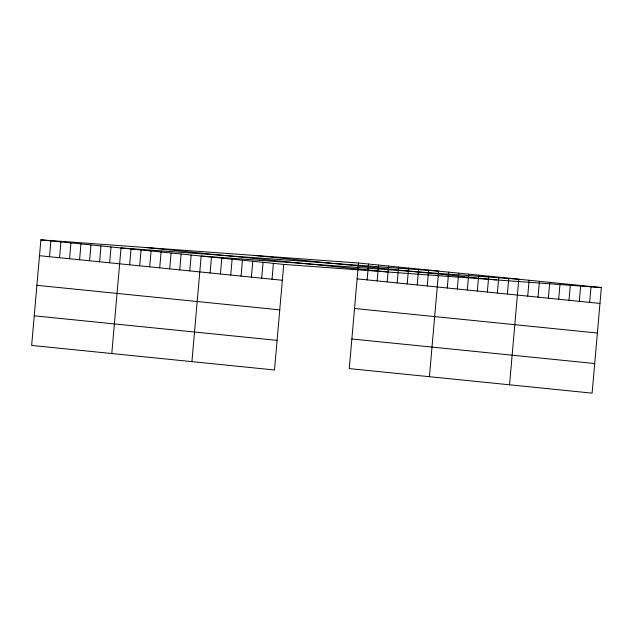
<?xml version="1.0" encoding="UTF-8"?>
<svg xmlns="http://www.w3.org/2000/svg" width="633" height="633" viewBox="0 0 633 633"><rect width="100%" height="100%" fill="white"/><g stroke="black" fill="none" stroke-linecap="round" stroke-linejoin="round"><path stroke-width="0.95" d="M358.507 263.019L40.884 239.86L31.65 345.428L274.493 369.981L283.734 264.404L601.35 287.572L592.116 393.14L349.266 368.596L358.507 263.019L601.35 287.572M49.516 256.721L50.901 240.872M59.534 257.734L60.918 241.885M69.551 258.747L70.936 242.898M79.568 259.759L80.953 243.911M89.585 260.772L90.97 244.924M99.603 261.785L100.987 245.936M109.62 262.798L111.004 246.941M111.788 353.531L121.022 247.954L438.645 271.122L429.411 376.698M129.654 264.823L131.039 248.967M139.671 265.836L141.056 249.98M149.689 266.849L151.073 250.992M159.706 267.862L161.091 252.005M169.723 268.875L171.108 253.018M179.74 269.887L181.125 254.031M189.758 270.9L191.15 255.044M191.926 361.633L201.167 256.056L518.783 279.224L509.549 384.801M210.101 272.958L211.485 257.101M220.419 273.994L221.803 258.145M230.736 275.038L232.129 259.19M241.062 276.083L242.447 260.234M251.38 277.127L252.765 261.279M261.706 278.172L263.091 262.315M272.024 279.216L273.409 263.36M367.14 279.889L368.525 264.032M377.157 280.902L378.542 265.045M387.174 281.914L388.559 266.058M397.192 282.927L398.576 267.071M407.209 283.94L408.594 268.083M417.226 284.953L418.611 269.096M427.243 285.966L428.628 270.109M447.278 287.991L448.662 272.135M457.295 289.004L458.68 273.147M467.312 290.017L468.697 274.16M477.329 291.03L478.714 275.173M487.347 292.042L488.731 276.186M497.364 293.055L498.749 277.199M507.381 294.068L508.766 278.211M527.716 296.117L529.101 280.269M538.034 297.162L539.427 281.313M548.36 298.206L549.745 282.358M558.678 299.251L560.063 283.402M569.004 300.295L570.388 284.439M579.322 301.34L580.706 285.483M589.639 302.384L591.032 286.527M253.691 255.376L496.533 279.928M145.701 247.503L388.543 272.048M40.884 239.86L283.734 264.404M357.115 278.876L599.965 303.421M39.499 255.708L282.342 280.261M354.527 308.485L597.37 333.029M36.912 285.317L279.754 309.861M351.861 338.987L594.704 363.54M34.237 315.82L277.088 340.372"/></g></svg>
